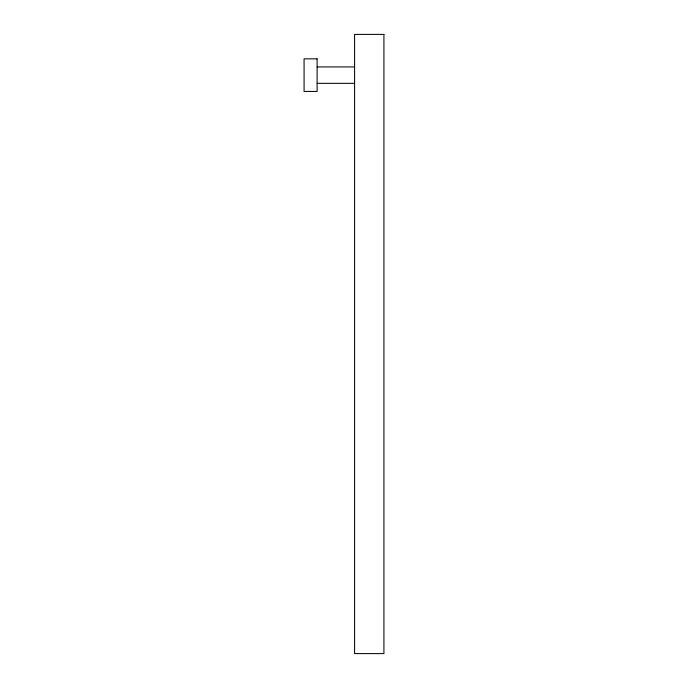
<?xml version="1.0" encoding="UTF-8"?>
<svg xmlns="http://www.w3.org/2000/svg" width="688" height="688" viewBox="0 0 688 688"><rect width="100%" height="100%" fill="white"/><g stroke="black" fill="none" stroke-linecap="round" stroke-linejoin="round"><path stroke-width="1.03" d="M317.116 66.925L354.595 66.925M317.116 83.343L354.595 83.343M383.921 34.4L354.595 34.4L354.595 653.6L383.921 653.6L383.921 34.4M317.116 58.841L304.079 58.841L304.079 91.435L317.116 91.435L317.116 58.841"/></g></svg>
